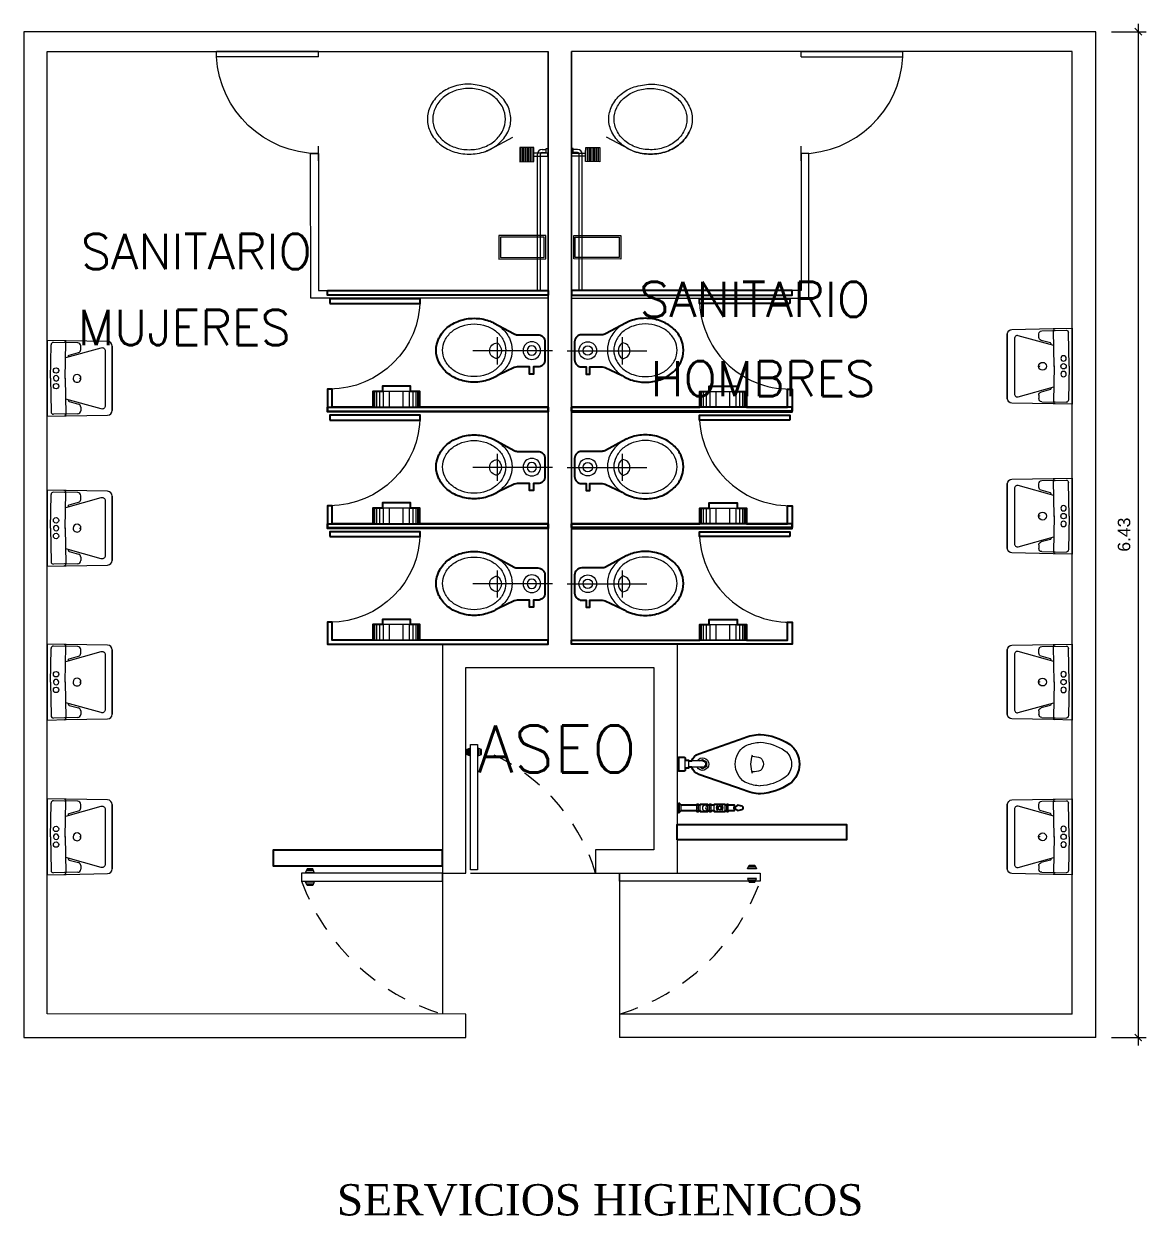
# Model space of a CAD drawing. Header units: metres. Extents: x 250.7 to 272.7, y -162.8 to -110.1.
# Drawn here: x 265.28 to 272.46, y -141.12 to -133.5 of the extents above; entities that cross this region are included whole.
import ezdxf

# ---------------------------------------------------------------- set-up
doc = ezdxf.new("R2010")
doc.units = ezdxf.units.M
doc.header["$MEASUREMENT"] = 0
doc.linetypes.add('HIDDEN', pattern=[0.375, 0.25, -0.125])
for name, color, linetype, lineweight in [('HATCH', 8, 'Continuous', 9), ('MOB', 1, 'Continuous', 9), ('MUROS', 2, 'Continuous', 20), ('TEXT', 7, 'Continuous', 18)]:
    doc.layers.add(name, color=color, linetype=linetype, lineweight=lineweight)
doc.layers.add('MURETE', color=4, linetype='Continuous')
doc.layers.add('WC-HIDE', color=1, linetype='Continuous')
doc.styles.add('TEXTOS', font='romans.shx')
doc.styles.add('UNO', font='arial.ttf')
doc.dimstyles.new('EN 50', dxfattribs={"dimtxt": 0.08, "dimasz": 0.045, "dimexe": 0.05, "dimexo": 0.1, "dimgap": 0.05, "dimtad": 1, "dimlfac": -1, "dimzin": 1, "dimdsep": 46, "dimtxsty": 'UNO', "dimblk": 'ARCHTICK', "dimcen": 0.5, "dimdle": 0.05, "dimclrd": 1, "dimclre": 1, "dimclrt": 7, "dimazin": 0, "dimtm": 1e-09, "dimtfac": 1, "dimtix": 1, "dimtmove": 0, "dimatfit": 0, "dimldrblk": 'ARCHTICK', "dimfxl": 1, "dimtolj": 2, "dimlwd": 13, "dimlwe": 13, "dimarcsym": 0})

# ---------------------------------------------------------------- blocks, each defined once
blk = doc.blocks.new('wc13')
at = {"color": 0}
for p, q in [((-0.385, 0), (-0.385, 1.41)), ((-0.385, 1.41), (-0.355, 1.41)), ((-0.355, 0), (-0.355, 1.41)), ((0.245, 1.41), (0.385, 1.41)), ((0.245, 1.38), (0.245, 1.41)), ((0.245, 1.38), (0.36, 1.38)), ((0.36, 1.38), (0.36, 0)), ((0.385, 1.41), (0.385, 0)), ((0.26, 0.819), (0.26, 1.119)), ((0.36, 1.119), (0.26, 1.119)), ((0.36, 1.1147), (0.26, 1.1147)), ((0.36, 1.1063), (0.26, 1.1063)), ((0.36, 1.0945), (0.26, 1.0945)), ((0.36, 1.0751), (0.26, 1.0751)), ((0.36, 0.819), (0.36, 1.119)), ((0.2273, 0.879), (0.2273, 1.059)), ((0.2273, 1.059), (0.26, 1.059)), ((0.36, 1.0515), (0.26, 1.0515)), ((0.36, 1.0127), (0.26, 1.0127)), ((0.36, 0.9253), (0.26, 0.9253)), ((0.2273, 0.879), (0.26, 0.879)), ((0.36, 0.8865), (0.26, 0.8865)), ((0.36, 0.8628), (0.26, 0.8628)), ((0.36, 0.8434), (0.26, 0.8434)), ((0.36, 0.8316), (0.26, 0.8316)), ((0.36, 0.8232), (0.26, 0.8232)), ((0.36, 0.819), (0.26, 0.819)), ((0, -0.0287), (0, 0.4816)), ((-0.1077, 0.2169), (-0.179, 0.3483)), ((-0.0862, 0.3246), (0.0872, 0.3246)), ((0.108, 0.2159), (0.1582, 0.3233)), ((-0.1023, 0.0651), (-0.1023, 0.1954)), ((0.1037, 0.1968), (0.1037, 0.1176)), ((0.1487, 0.1176), (0.1037, 0.1176)), ((0.1037, 0.0925), (0.1487, 0.0925)), ((0.1037, 0.0925), (0.1037, 0.0651)), ((0.1487, 0.0925), (0.1487, 0.1176)), ((-0.385, 0), (-0.355, 0)), ((-0.0571, 0.02), (0.0586, 0.02)), ((0.36, 0), (0.385, 0))]:
    blk.add_line(p, q, dxfattribs=at)
blk.add_lwpolyline([(-0.3324, 1.395), (-0.3324, 0.8176), (-0.3024, 0.8176), (-0.3024, 1.395)], close=True, dxfattribs=at)
for points in [[(-0.0032, 0.2293, 0.114983), (0.0731, 0.2471, 0.103863), (0.1412, 0.3005, 0.09123), (0.185, 0.3775, 0.083945), (0.2011, 0.4723, 0.083945), (0.185, 0.5671, 0.09123), (0.1412, 0.6441, 0.103863), (0.0731, 0.6975, 0.114983), (-0.0032, 0.7153, 0.114983), (-0.0795, 0.6975, 0.103863), (-0.1476, 0.6441, 0.09123), (-0.1913, 0.5671, 0.083945), (-0.2074, 0.4723, 0.083945), (-0.1913, 0.3775, 0.09123), (-0.1476, 0.3005, 0.103863), (-0.0795, 0.2471, 0.114983)], [(-0.0032, 0.2703, 0.114859), (0.0591, 0.2848, 0.103833), (0.1153, 0.3289, 0.091287), (0.1518, 0.3929, 0.084042), (0.1652, 0.4723, 0.084042), (0.1518, 0.5517, 0.091287), (0.1153, 0.6158, 0.103833), (0.0591, 0.6598, 0.114859), (-0.0032, 0.6743, 0.114859), (-0.0654, 0.6598, 0.103833), (-0.1216, 0.6158, 0.091287), (-0.1581, 0.5517, 0.084042), (-0.1715, 0.4723, 0.084042), (-0.1581, 0.3929, 0.091287), (-0.1216, 0.3289, 0.103833), (-0.0654, 0.2848, 0.114859)]]:
    blk.add_lwpolyline(points, format="xyb", close=True, dxfattribs=at)
blk.add_lwpolyline([(0.1582, 0.3233, 0.061992), (0.185, 0.3775, 0.083945), (0.2011, 0.4723, 0.083945), (0.185, 0.5671, 0.09123), (0.1412, 0.6441, 0.103863), (0.0731, 0.6975, 0.114983), (-0.0032, 0.7153, 0.114983), (-0.0795, 0.6975, 0.103863), (-0.1476, 0.6441, 0.09123), (-0.1913, 0.5671, 0.083945), (-0.2074, 0.4723, 0.083945), (-0.1913, 0.3775, 0.048605), (-0.1715, 0.3344, 0.103863)], format="xyb", dxfattribs=at)
for radius in [0.0562, 0.03]:
    blk.add_circle((-0.0011, 0.1039), radius, dxfattribs=at)
for centre, radius, start, end in [((-0.3324, 1.395), 0.5774, 270, 0), ((0, 0.3235), 0.05, 0, 180), ((0, 0.361), 0.0625, 216.8699, 323.1301), ((-0.1474, 0.1954), 0.0451, 360, 28.46875), ((0.1489, 0.1968), 0.0451, 154.92288, 180), ((-0.0571, 0.0651), 0.0451, 180, 270), ((0.0586, 0.0651), 0.0451, 270, 0)]:
    blk.add_arc(centre, radius, start, end, dxfattribs=at)
at = {"layer": 'WC-HIDE', "color": 0}
for points in [[(-0.385, 1.41), (-0.385, 0), (-0.355, 0), (-0.355, 1.41)], [(-0.3024, 1.395), (-0.3024, 0.8176), (-0.3324, 0.8176), (-0.3324, 1.395)], [(0.36, 0), (0.36, 0.819), (0.26, 0.819), (0.26, 0.879), (0.2273, 0.879), (0.2273, 1.059), (0.26, 1.059), (0.26, 1.119), (0.36, 1.119), (0.36, 1.38), (0.245, 1.38), (0.245, 1.41), (0.385, 1.41), (0.385, 0)]]:
    blk.add_lwpolyline(points, close=True, dxfattribs=at)
blk.add_lwpolyline([(0.0586, 0.02, 0.414214), (0.1037, 0.0651), (0.1037, 0.0925), (0.1487, 0.0925), (0.1487, 0.1176), (0.1037, 0.1176), (0.1037, 0.1968, -0.109858), (0.108, 0.2159), (0.1582, 0.3233, 0.061992), (0.185, 0.3775, 0.083945), (0.2011, 0.4723, 0.083945), (0.185, 0.5671, 0.09123), (0.1412, 0.6441, 0.103863), (0.0731, 0.6975, 0.114983), (-0.0032, 0.7153, 0.114983), (-0.0795, 0.6975, 0.103863), (-0.1476, 0.6441, 0.09123), (-0.1913, 0.5671, 0.083945), (-0.2074, 0.4723, 0.083945), (-0.1913, 0.3775, 0.032383), (-0.179, 0.3483), (-0.1077, 0.2169, -0.124861), (-0.1023, 0.1954), (-0.1023, 0.0651, 0.414214), (-0.0571, 0.02)], format="xyb", close=True, dxfattribs=at)
blk = doc.blocks.new('LAVB1')
for p, q in [((-0.2055, 0.415), (0, 0.415)), ((0, 0.415), (0.2055, 0.415)), ((-0.0034, 0.21), (0, 0.21)), ((0.0034, 0.21), (0, 0.21)), ((0.1489, 0.1399), (0.1653, 0.1991)), ((0.1842, 0.2137), (0.2001, 0.214)), ((0.2001, 0.214), (0.207, 0.214)), ((0.227, 0.1944), (0.2298, 0.0392)), ((-0.2283, 0.1191), (-0.2283, 0.1091)), ((-0.0017, 0.115), (0.2304, 0.1192)), ((0.1424, 0.1348), (0.1371, 0.1347)), ((0.2283, 0.1191), (0.2283, 0.1091)), ((-0.2305, 0), (-0.2305, -0.0002)), ((0, 0.02), (-0.2151, 0.0239)), ((0, 0.02), (0.2151, 0.0239)), ((0.2305, 0), (0.2305, -0.0002))]:
    blk.add_line(p, q)
blk.add_lwpolyline([(0.2425, 0), (0.2403, 0.1214), (0.2355, 0.3855, 0.408931), (0.2055, 0.415), (0, 0.415), (-0.2055, 0.415, 0.408931), (-0.2355, 0.3855), (-0.2403, 0.1214), (-0.2425, 0)], format="xyb", close=True)
for points in [[(-0.1324, 0.1178), (-0.1953, 0.3447, -0.495783), (-0.176, 0.37), (0, 0.37), (0.176, 0.37, -0.495783), (0.1953, 0.3447), (0.1324, 0.1178)], [(-0.1371, 0.1347), (-0.1424, 0.1348, -0.328733), (-0.1489, 0.1399), (-0.1653, 0.1991, 0.332069), (-0.1842, 0.2137), (-0.2001, 0.214), (-0.207, 0.214, 0.408931), (-0.227, 0.1944), (-0.2298, 0.0392)]]:
    blk.add_lwpolyline(points, format="xyb")
blk.add_lwpolyline([(0.0017, 0.115), (-0.2304, 0.1192)])
for centre in [(-0.05, 0.0557), (0.05, 0.0557)]:
    blk.add_circle(centre, 0.0172)
for centre, radius, start, end in [((0, 0.19), 0.0251, 90, 270), ((0, 0.19), 0.0251, 270, 90), ((0.1846, 0.1938), 0.02, 91.03535, 164.51419), ((0.207, 0.194), 0.02, 1.03535, 90), ((-0.2296, 0.1083), 0.011, 83.52628, 178.55132), ((0.1422, 0.1418), 0.007, 271.72449, 344.51419), ((0.2296, 0.1083), 0.011, 1.44868, 96.47372), ((-0.2148, 0.0389), 0.015, 178.96465, 268.96465), ((0, 0.0557), 0.0172, 90, 270), ((0, 0.0557), 0.0172, 270, 90), ((0.2148, 0.0389), 0.015, 271.03535, 1.03535)]:
    blk.add_arc(centre, radius, start, end)
blk = doc.blocks.new('wc05')
at = {"color": 0}
for p, q in [((-0.1269, 0.0661), (-0.4156, 0.167)), ((-0.42, 0.1156), (-0.4341, 0.1206)), ((-0.4669, 0.05), (-0.47, 0.05)), ((-0.15, 0.03), (-0.176, 0.015)), ((-0.176, 0.015), (-0.176, -0.015)), ((-0.1327, 0.02), (-0.15, 0.03)), ((-0.15, 0.02), (-0.06, 0.02)), ((-0.06, 0.025), (-0.04, 0.025)), ((-0.06, 0.02), (-0.06, 0.025)), ((-0.06, 0.02), (-0.06, -0.02)), ((-0.04, 0.025), (-0.04, 0.035)), ((-0.04, -0.025), (-0.04, 0.025)), ((-0.03, 0.045), (0, 0.045)), ((0, 0.045), (0, -0.045)), ((-0.47, -0.05), (-0.4669, -0.05)), ((-0.4156, -0.167), (-0.1269, -0.0661)), ((-0.176, -0.015), (-0.15, -0.03)), ((-0.15, -0.02), (-0.06, -0.02)), ((-0.15, -0.03), (-0.1327, -0.02)), ((-0.06, -0.025), (-0.06, -0.02)), ((-0.06, -0.025), (-0.04, -0.025)), ((-0.04, -0.035), (-0.04, -0.025)), ((-0.03, -0.045), (0, -0.045)), ((-0.4341, -0.1206), (-0.42, -0.1156)), ((-0.4044, -0.2691), (-0.41, -0.2745)), ((-0.41, -0.2745), (-0.41, -0.28)), ((-0.41, -0.2855), (-0.41, -0.28)), ((-0.4044, -0.2909), (-0.41, -0.2855)), ((-0.3734, -0.2627), (-0.4044, -0.2691)), ((-0.3734, -0.2973), (-0.4044, -0.2909)), ((-0.3606, -0.2751), (-0.3734, -0.2627)), ((-0.3606, -0.2849), (-0.3734, -0.2973)), ((-0.36, -0.285), (-0.36, -0.275)), ((-0.35, -0.275), (-0.36, -0.275)), ((-0.35, -0.285), (-0.36, -0.285)), ((-0.315, -0.263), (-0.355, -0.263)), ((-0.355, -0.275), (-0.355, -0.263)), ((-0.355, -0.297), (-0.355, -0.285)), ((-0.315, -0.297), (-0.355, -0.297)), ((-0.35, -0.285), (-0.35, -0.275)), ((-0.315, -0.3025), (-0.315, -0.2575)), ((-0.305, -0.2575), (-0.315, -0.2575)), ((-0.305, -0.265), (-0.315, -0.265)), ((-0.305, -0.28), (-0.315, -0.28)), ((-0.305, -0.295), (-0.315, -0.295)), ((-0.305, -0.3025), (-0.315, -0.3025)), ((-0.305, -0.3025), (-0.305, -0.2575)), ((-0.295, -0.263), (-0.305, -0.263)), ((-0.295, -0.297), (-0.305, -0.297)), ((-0.295, -0.3025), (-0.295, -0.2575)), ((-0.225, -0.2575), (-0.295, -0.2575)), ((-0.225, -0.3025), (-0.295, -0.3025)), ((-0.26, -0.265), (-0.273, -0.2725)), ((-0.273, -0.2725), (-0.273, -0.2875)), ((-0.273, -0.2875), (-0.26, -0.295)), ((-0.247, -0.2725), (-0.26, -0.265)), ((-0.26, -0.295), (-0.247, -0.2875)), ((-0.247, -0.2875), (-0.247, -0.2725)), ((-0.225, -0.3025), (-0.225, -0.2575)), ((-0.205, -0.263), (-0.225, -0.263)), ((-0.205, -0.297), (-0.225, -0.297)), ((-0.205, -0.3025), (-0.205, -0.2575)), ((-0.195, -0.2575), (-0.205, -0.2575)), ((-0.195, -0.265), (-0.205, -0.265)), ((-0.195, -0.28), (-0.205, -0.28)), ((-0.195, -0.295), (-0.205, -0.295)), ((-0.195, -0.3025), (-0.205, -0.3025)), ((-0.195, -0.3025), (-0.195, -0.2575)), ((-0.185, -0.263), (-0.195, -0.263)), ((-0.185, -0.297), (-0.195, -0.297)), ((-0.185, -0.3025), (-0.185, -0.2575)), ((-0.135, -0.2575), (-0.185, -0.2575)), ((-0.135, -0.3025), (-0.185, -0.3025)), ((-0.135, -0.3025), (-0.135, -0.2575)), ((-0.125, -0.263), (-0.135, -0.263)), ((-0.125, -0.297), (-0.135, -0.297)), ((-0.125, -0.3025), (-0.125, -0.2575)), ((-0.115, -0.2575), (-0.125, -0.2575)), ((-0.115, -0.265), (-0.125, -0.265)), ((-0.115, -0.28), (-0.125, -0.28)), ((-0.115, -0.295), (-0.125, -0.295)), ((-0.115, -0.3025), (-0.125, -0.3025)), ((-0.115, -0.3025), (-0.115, -0.2575)), ((-0.0146, -0.263), (-0.115, -0.263)), ((-0.0146, -0.297), (-0.115, -0.297)), ((-0.015, -0.263), (0, -0.248)), ((-0.015, -0.297), (-0.015, -0.263)), ((-0.015, -0.297), (0, -0.312)), ((0, -0.248), (0, -0.312))]:
    blk.add_line(p, q, dxfattribs=at)
for centre, radius in [((-0.26, -0.28), 0.022), ((-0.26, -0.28), 0.01), ((-0.1674, -0.28), 0.0176), ((-0.1773, -0.28), 0.00773)]:
    blk.add_circle(centre, radius, dxfattribs=at)
for centre, radius, start, end in [((-0.4964, -0.1839), 0.3746, 93.61721, 124.0915), ((-0.5373, -0.1372), 0.3277, 68.18628, 86.97046), ((-0.6127, 0), 0.1573, 126.53708, 233.46292), ((-0.6127, 0), 0.1073, 127.0731, 232.9269), ((-0.4964, -0.1839), 0.3246, 94.13264, 123.89188), ((-0.5373, -0.1372), 0.2777, 68.18628, 86.37453), ((-0.5014, 0), 0.1414, 305.15107, 54.84893), ((-0.49, 0), 0.05, 126.8699, 233.1301), ((-0.4692, -0.0838), 0.1338, 90.32128, 112.29858), ((-0.645, 0), 0.185, 341.07536, 18.92464), ((-0.15, 0), 0.04, 30, 330), ((-0.15, 0), 0.02, 89.9992, 270.0008), ((-0.15, 0), 0.07, 16.60155, 70.72996), ((-0.03, 0.035), 0.01, 90, 180), ((-0.4692, 0.0838), 0.1338, 247.70142, 269.67872), ((-0.15, 0), 0.07, 289.27004, 343.39845), ((-0.03, -0.035), 0.01, 180, 270), ((-0.4964, 0.1839), 0.3746, 235.9085, 266.38279), ((-0.4964, 0.1839), 0.3246, 236.10812, 265.86736), ((-0.5373, 0.1372), 0.2777, 273.62547, 291.81372), ((-0.5373, 0.1372), 0.3277, 273.02954, 291.81372)]:
    blk.add_arc(centre, radius, start, end, dxfattribs=at)
at = {"layer": 'WC-HIDE', "color": 0}
blk.add_lwpolyline([(-0.1269, -0.0661, 0.240671), (-0.0829, -0.02), (-0.06, -0.02), (-0.06, -0.025), (-0.04, -0.025), (-0.04, -0.035, 0.414214), (-0.03, -0.045), (0, -0.045), (0, 0.045), (-0.03, 0.045, 0.414214), (-0.04, 0.035), (-0.04, 0.025), (-0.06, 0.025), (-0.06, 0.02), (-0.0829, 0.02, 0.240671), (-0.1269, 0.0661), (-0.4156, 0.167, 0.082145), (-0.52, 0.19, 0.133758), (-0.7064, 0.1264, 0.503636), (-0.7064, -0.1264, 0.133758), (-0.52, -0.19, 0.082145), (-0.4156, -0.167)], format="xyb", close=True, dxfattribs=at)
blk.add_lwpolyline([(0, -0.248), (0, -0.312), (-0.015, -0.297), (-0.115, -0.297), (-0.115, -0.3025), (-0.125, -0.3025), (-0.125, -0.297), (-0.135, -0.297), (-0.135, -0.3025), (-0.185, -0.3025), (-0.185, -0.3025), (-0.185, -0.297), (-0.195, -0.297), (-0.195, -0.3025), (-0.205, -0.3025), (-0.205, -0.297), (-0.225, -0.297), (-0.225, -0.3025), (-0.295, -0.3025), (-0.295, -0.297), (-0.305, -0.297), (-0.305, -0.3025), (-0.315, -0.3025), (-0.315, -0.297), (-0.355, -0.297), (-0.355, -0.285), (-0.36, -0.285), (-0.3734, -0.2973), (-0.4044, -0.2909), (-0.41, -0.2855), (-0.41, -0.2745), (-0.4044, -0.2691), (-0.3734, -0.2627), (-0.36, -0.275), (-0.355, -0.275), (-0.355, -0.263), (-0.315, -0.263), (-0.315, -0.2575), (-0.305, -0.2575), (-0.305, -0.263), (-0.295, -0.263), (-0.295, -0.2575), (-0.225, -0.2575), (-0.225, -0.263), (-0.205, -0.263), (-0.205, -0.2575), (-0.195, -0.2575), (-0.195, -0.263), (-0.185, -0.263), (-0.185, -0.2575), (-0.135, -0.2575), (-0.135, -0.263), (-0.125, -0.263), (-0.125, -0.2575), (-0.115, -0.2575), (-0.115, -0.263), (-0.015, -0.263)], close=True, dxfattribs=at)
blk = doc.blocks.new('PTA-I')
for p, q in [((-1, 0), (-1, 1)), ((-0.95, 1), (-1, 1)), ((-0.95, 0), (-0.95, 1)), ((-0.95, 0), (-1, 0)), ((0.073, 0), (-0.073, 0))]:
    blk.add_line(p, q)
blk.add_arc((-1.002, -0.001), 1.002, 0.0552, 87.0072)
blk = doc.blocks.new('_ArchTick')
at = {"color": 0, "linetype": 'ByBlock', "const_width": 0.15}
blk.add_lwpolyline([(-0.5, -0.5), (0.5, 0.5)], dxfattribs=at)
blk = doc.blocks.new('*D44')
at = {"color": 1, "lineweight": 13, "transparency": 16777216}
for p, q in [((272.2349, -133.5548), (272.4571, -133.5548)), ((272.4071, -133.5048), (272.4071, -140.0325)), ((272.2349, -139.9825), (272.4571, -139.9825))]:
    blk.add_line(p, q, dxfattribs=at)
at = {"layer": 'Defpoints', "color": 0, "transparency": 16777216}
for p in [(272.1349, -133.5548), (272.1349, -139.9825), (272.4071, -139.9825)]:
    blk.add_point(p, dxfattribs=at)
at = {"color": 1, "lineweight": 13, "transparency": 16777216, "xscale": 0.045, "yscale": 0.045, "zscale": 0.045}
for p, rotation in [((272.4071, -133.5548), 90), ((272.4071, -139.9825), 270)]:
    blk.add_blockref('_ArchTick', p, dxfattribs=dict(at, rotation=rotation))
at = {"color": 7, "transparency": 16777216, "insert": (272.3163, -136.7686), "char_height": 0.08, "attachment_point": 5, "rotation": 90, "style": 'UNO'}
blk.add_mtext('\\A2;6.43', dxfattribs=at)

msp = doc.modelspace()

# ---------------------------------------------------------------- hatches: boundary and pattern name
at = {"layer": 'HATCH'}
for points in [[(268.1203, -138.1383), (268.1203, -138.1761), (268.1238, -138.1776), (268.1238, -138.1367)], [(268.1986, -138.1776), (268.2021, -138.1761), (268.2021, -138.1383), (268.1986, -138.1367)], [(269.9595, -138.889), (269.917, -138.889), (269.9152, -138.893), (269.9613, -138.893)], [(267.0916, -138.9114), (267.1341, -138.9114), (267.1359, -138.9153), (267.0899, -138.9153)], [(267.1359, -138.9995), (267.1341, -139.0034), (267.0916, -139.0034), (267.0899, -138.9995)], [(269.9152, -138.9772), (269.917, -138.9811), (269.9595, -138.9811), (269.9613, -138.9772)]]:
    msp.add_hatch(color=256, dxfattribs=at).paths.add_polyline_path(points)

# ---------------------------------------------------------------- linework, layer by layer
for p, q in [((268.2662, -134.3062), (268.4104, -134.2279)), ((269.1535, -134.3062), (269.0094, -134.2279)), ((268.4629, -134.3855), (268.4629, -134.2955)), ((268.4729, -134.3855), (268.4729, -134.2955)), ((268.4829, -134.3855), (268.4829, -134.2955)), ((268.4929, -134.3854), (268.4929, -134.2954)), ((268.5029, -134.3854), (268.5029, -134.2954)), ((268.5129, -134.3854), (268.5129, -134.2954)), ((268.5229, -134.3854), (268.5229, -134.2954)), ((268.5329, -134.3854), (268.5329, -134.2954)), ((268.5966, -134.3069), (268.6236, -134.3069)), ((268.8232, -134.3069), (268.7962, -134.3069)), ((268.8868, -134.3854), (268.8869, -134.2954)), ((268.8968, -134.3854), (268.8969, -134.2954)), ((268.9068, -134.3854), (268.9069, -134.2954)), ((268.9168, -134.3854), (268.9169, -134.2954)), ((268.9268, -134.3854), (268.9269, -134.2954)), ((268.9368, -134.3855), (268.9369, -134.2955)), ((268.9468, -134.3855), (268.9469, -134.2955)), ((268.9568, -134.3855), (268.9569, -134.2955)), ((267.1177, -134.3335), (267.1677, -134.3335)), ((267.1181, -135.2587), (267.1177, -134.3335)), ((267.1677, -134.3335), (267.168, -135.2087)), ((268.5445, -134.3504), (268.5445, -134.3304)), ((268.5667, -134.8774), (268.5666, -134.337)), ((268.5867, -134.8774), (268.5866, -134.3369)), ((268.5966, -134.3269), (268.6236, -134.3269)), ((268.8232, -134.3269), (268.7962, -134.3269)), ((268.833, -134.8774), (268.8331, -134.3369)), ((268.853, -134.8774), (268.8531, -134.337)), ((268.8752, -134.3504), (268.8752, -134.3304)), ((270.2521, -134.3335), (270.2517, -135.2087)), ((270.3021, -134.3335), (270.2521, -134.3335)), ((270.3017, -135.2587), (270.3021, -134.3335)), ((268.6206, -134.8573), (268.3206, -134.8575)), ((268.3206, -134.8575), (268.3207, -135.0075)), ((268.6106, -134.8673), (268.3306, -134.8674)), ((268.3306, -134.8674), (268.3307, -134.9974)), ((268.5669, -135.2087), (268.5667, -134.8774)), ((268.5869, -135.2087), (268.5867, -134.8774)), ((268.6107, -134.9973), (268.6106, -134.8673)), ((268.6207, -135.0073), (268.6206, -134.8573)), ((268.799, -135.0073), (268.7991, -134.8573)), ((268.7991, -134.8573), (269.0991, -134.8575)), ((268.809, -134.9973), (268.8091, -134.8673)), ((268.8091, -134.8673), (269.0891, -134.8674)), ((268.8328, -135.2087), (268.833, -134.8774)), ((268.8528, -135.2087), (268.853, -134.8774)), ((269.0891, -134.8674), (269.089, -134.9974)), ((269.0991, -134.8575), (269.099, -135.0075)), ((268.3307, -134.9974), (268.6107, -134.9973)), ((269.089, -134.9974), (268.809, -134.9973)), ((268.3207, -135.0075), (268.6207, -135.0073)), ((269.099, -135.0075), (268.799, -135.0073)), ((267.168, -135.2087), (268.6348, -135.2087)), ((270.2517, -135.2087), (268.7849, -135.2087)), ((268.6349, -135.2587), (267.1181, -135.2587)), ((268.7849, -135.2587), (270.3017, -135.2587)), ((268.139, -138.9324), (268.939, -138.9324)), ((269.0912, -138.9324), (269.0912, -138.9324))]:
    msp.add_line(p, q, dxfattribs=at)
for points in [[(267.883, -134.0298, 0.114983), (267.8636, -134.1135, 0.114983), (267.8831, -134.1972, 0.103863), (267.9417, -134.2719, 0.09123), (268.0262, -134.3199, 0.083945), (268.1302, -134.3374, 0.083945), (268.2342, -134.3197, 0.09123), (268.3187, -134.2717, 0.103863), (268.3772, -134.1969, 0.114983), (268.3966, -134.1132, 0.114983), (268.3771, -134.0295, 0.103863), (268.3185, -133.9549, 0.09123), (268.234, -133.9069, 0.020986), (268.13, -133.8894, 0.083945), (268.026, -133.907, 0.09123), (267.9415, -133.9551, 0.103863)], [(268.3626, -134.1132, 0.114859), (268.3455, -134.0401, 0.103833), (268.2944, -133.9749, 0.091287), (268.2207, -133.933, 0.084042), (268.13, -133.9177, 0.084042), (268.0393, -133.9331, 0.091287), (267.9656, -133.9751, 0.103833), (267.9146, -134.0404, 0.114859), (267.8976, -134.1135, 0.114859), (267.9146, -134.1866, 0.103833), (267.9658, -134.2518, 0.091287), (268.0395, -134.2937, 0.084042), (268.1302, -134.309, 0.084042), (268.2209, -134.2936, 0.091287), (268.2946, -134.2516, 0.103833), (268.3456, -134.1864, 0.114859)], [(269.5367, -134.0298, -0.114983), (269.5562, -134.1135, -0.114983), (269.5366, -134.1972, -0.103863), (269.478, -134.2719, -0.09123), (269.3935, -134.3199, -0.083945), (269.2895, -134.3374, -0.083945), (269.1855, -134.3197, -0.09123), (269.1011, -134.2717, -0.103863), (269.0426, -134.1969, -0.114983), (269.0231, -134.1132, -0.114983), (269.0427, -134.0295, -0.103863), (269.1013, -133.9549, -0.09123), (269.1858, -133.9069, -0.020986), (269.2898, -133.8894, -0.083945), (269.3938, -133.907, -0.09123), (269.4782, -133.9551, -0.103863)], [(269.0571, -134.1132, -0.114859), (269.0742, -134.0401, -0.103833), (269.1253, -133.9749, -0.091287), (269.1991, -133.933, -0.084042), (269.2898, -133.9177, -0.084042), (269.3805, -133.9331, -0.091287), (269.4541, -133.9751, -0.103833), (269.5052, -134.0404, -0.114859), (269.5222, -134.1135, -0.114859), (269.5051, -134.1866, -0.103833), (269.454, -134.2518, -0.091287), (269.3803, -134.2937, -0.084042), (269.2895, -134.309, -0.084042), (269.1988, -134.2936, -0.091287), (269.1252, -134.2516, -0.103833), (269.0741, -134.1864, -0.114859)]]:
    msp.add_lwpolyline(points, format="xyb", close=True, dxfattribs=at)
for points in [[(268.6345, -134.3304), (268.5445, -134.3304), (268.5445, -134.2954), (268.4545, -134.2955), (268.4545, -134.3855), (268.5445, -134.3854), (268.5445, -134.3504), (268.6345, -134.3504)], [(268.7852, -134.3304), (268.8752, -134.3304), (268.8753, -134.2954), (268.9653, -134.2955), (268.9652, -134.3855), (268.8752, -134.3854), (268.8752, -134.3504), (268.7852, -134.3504)]]:
    msp.add_lwpolyline(points, close=True, dxfattribs=at)
for points in [[(268.6336, -134.3319), (268.6236, -134.3319), (268.6236, -134.3019), (268.6336, -134.3019)], [(268.7862, -134.3319), (268.7962, -134.3319), (268.7962, -134.3019), (268.7862, -134.3019)]]:
    msp.add_lwpolyline(points, dxfattribs=at)
for centre, radius, start, end in [((268.0902, -134.095), 0.2309, 206.27086, 229.98939), ((269.3296, -134.095), 0.2309, 310.01061, 333.72914), ((268.1143, -134.0662), 0.2685, 229.98939, 250.84013), ((268.1458, -134.0662), 0.2685, 289.22775, 300.35854), ((268.5966, -134.3369), 0.03, 90.03394, 180.03394), ((268.8231, -134.3369), 0.03, 359.96606, 89.96606), ((269.274, -134.0662), 0.2685, 239.64146, 250.77225), ((269.3054, -134.0662), 0.2685, 289.15987, 310.01061), ((268.13, -134.0211), 0.3163, 250.84013, 270.03394), ((268.13, -134.0211), 0.3163, 270.03394, 289.22775), ((268.5966, -134.3369), 0.01, 90.03394, 180.03394), ((268.8231, -134.3369), 0.01, 359.96606, 89.96606), ((269.2897, -134.0211), 0.3163, 250.77225, 269.96606), ((269.2897, -134.0211), 0.3163, 269.96606, 289.15987)]:
    msp.add_arc(centre, radius, start, end, dxfattribs=at)
at = {"layer": 'MOB'}
for p, q in [((267.9599, -138.9324), (267.9599, -139.8324)), ((268.139, -138.9324), (268.939, -138.9324)), ((269.0912, -138.9324), (269.0912, -139.8324))]:
    msp.add_line(p, q, dxfattribs=at)
for points in [[(268.139, -138.9101), (268.139, -138.1101), (268.139, -138.1101), (268.1834, -138.1101), (268.1834, -138.9101), (268.139, -138.9101)], [(268.1203, -138.1761), (268.1203, -138.1383)], [(268.1238, -138.1367), (268.1238, -138.1776)], [(268.1986, -138.1367), (268.1986, -138.1776)], [(268.2021, -138.1761), (268.2021, -138.1383)], [(269.917, -138.889), (269.9595, -138.889)], [(267.9599, -138.9324), (267.0599, -138.9324), (267.0599, -138.9324), (267.0599, -138.9824), (267.9599, -138.9824), (267.9599, -138.9324)], [(267.0899, -138.9153), (267.1359, -138.9153)], [(267.1341, -138.9114), (267.0916, -138.9114)], [(269.0912, -138.9324), (269.9912, -138.9324), (269.9912, -138.9324), (269.9912, -138.9824), (269.0912, -138.9824), (269.0912, -138.9324)], [(269.9613, -138.893), (269.9152, -138.893)], [(267.0899, -138.9995), (267.1359, -138.9995)], [(267.1341, -139.0034), (267.0916, -139.0034)], [(269.9613, -138.9772), (269.9152, -138.9772)], [(269.917, -138.9811), (269.9595, -138.9811)]]:
    msp.add_lwpolyline(points, dxfattribs=at)
for points in [[(268.1138, -138.1732), (268.1138, -138.1411), (268.1339, -138.1323), (268.1339, -138.1821)], [(268.2086, -138.1732), (268.2086, -138.1411), (268.1885, -138.1323), (268.1885, -138.1821)], [(269.9202, -138.8817), (269.9563, -138.8817), (269.9663, -138.9043), (269.9102, -138.9043)], [(267.1309, -138.9041), (267.0948, -138.9041), (267.0848, -138.9267), (267.1409, -138.9267)], [(267.1309, -139.0107), (267.0948, -139.0107), (267.0848, -138.9881), (267.1409, -138.9881)], [(269.9202, -138.9884), (269.9563, -138.9884), (269.9663, -138.9658), (269.9102, -138.9658)]]:
    msp.add_lwpolyline(points, close=True, dxfattribs=at)
at = {"layer": 'MOB', "linetype": 'HIDDEN', "ltscale": 0.5}
for centre, radius, start, end in [((267.7663, -139.2831), 1.224, 16.65188, 70.07497), ((268.3545, -138.5131), 1.377, 199.92503, 253.34812), ((268.6967, -138.5131), 1.377, 286.65188, 340.07497)]:
    msp.add_arc(centre, radius, start, end, dxfattribs=at)
at = {"layer": 'MURETE'}
for points in [[(269.4599, -138.7195), (269.4599, -138.6207), (270.5425, -138.6207), (270.5425, -138.7195)], [(267.9599, -138.8841), (267.9599, -138.7854), (266.8773, -138.7854), (266.8773, -138.8841)]]:
    msp.add_lwpolyline(points, close=True, dxfattribs=at)
at = {"layer": 'MUROS'}
for p, q in [((272.1349, -133.5548), (268.6349, -133.5548)), ((272.1349, -139.9825), (272.1349, -133.5548)), ((265.4349, -139.8317), (265.4349, -133.6825)), ((265.4349, -133.6825), (268.6349, -133.6825)), ((268.6349, -133.6825), (268.6349, -137.4687)), ((271.9849, -133.6825), (268.7849, -133.6825)), ((268.7849, -133.6825), (268.7849, -137.4687)), ((271.9849, -139.8324), (271.9849, -133.6825)), ((268.6349, -137.4687), (267.9599, -137.4687)), ((267.9599, -137.4687), (267.9599, -138.9324)), ((268.7849, -137.4687), (269.4599, -137.4687)), ((269.4599, -137.4687), (269.4599, -138.9324)), ((268.1099, -138.9324), (268.1099, -137.6187)), ((268.1099, -137.6187), (269.3099, -137.6187)), ((269.3099, -137.6187), (269.3099, -138.7824)), ((269.3099, -138.7824), (268.939, -138.7824)), ((268.939, -138.7824), (268.939, -138.9324)), ((267.9599, -138.9324), (268.1099, -138.9324)), ((268.939, -138.9324), (269.3099, -138.9324)), ((269.0912, -139.8324), (269.0912, -139.9821)), ((272.1349, -139.9825), (269.0912, -139.9821))]:
    msp.add_line(p, q, dxfattribs=at)
for points in [[(268.6349, -133.5548), (265.2849, -133.5548), (265.2849, -139.9822), (268.1099, -139.9824), (268.1099, -139.832), (265.4349, -139.8317)], [(268.6349, -137.4687), (268.6349, -133.6825)], [(268.7849, -137.4687), (268.7849, -133.6825)], [(269.3099, -138.9324), (269.4599, -138.9324)], [(271.9849, -139.8324), (269.0912, -139.8321)]]:
    msp.add_lwpolyline(points, dxfattribs=at)

# ---------------------------------------------------------------- block references
at = {"layer": 'HATCH', "xscale": -1, "rotation": 90}
for name, p in [('wc13', (268.6349, -135.5937)), ('LAVB1', (271.9849, -135.6928)), ('wc13', (268.6349, -136.3387)), ('LAVB1', (271.9849, -136.6503)), ('wc13', (268.6349, -137.0837)), ('LAVB1', (271.9849, -137.7107)), ('LAVB1', (271.9849, -138.6994))]:
    msp.add_blockref(name, p, dxfattribs=at)
at = {"layer": 'HATCH', "rotation": 270}
for name, p in [('wc13', (268.7849, -135.5937)), ('LAVB1', (265.4349, -135.7699)), ('wc13', (268.7849, -136.3387)), ('LAVB1', (265.4349, -136.7274)), ('wc13', (268.7849, -137.0837)), ('LAVB1', (265.4349, -137.7107)), ('LAVB1', (265.4349, -138.6994))]:
    msp.add_blockref(name, p, dxfattribs=at)
at = {"layer": 'HATCH', "xscale": -1}
msp.add_blockref('wc05', (269.4716, -138.235), dxfattribs=at)
at = {"layer": 'MOB', "yscale": 0.651038771170704}
for p, xscale, zscale, rotation in [((267.1677, -134.3335), -0.651038771170704, 0.6510387711707004, 90), ((270.2521, -134.3335), 0.651038771170704, 0.651038771170704, 270)]:
    msp.add_blockref('PTA-I', p, dxfattribs=dict(at, xscale=xscale, zscale=zscale, rotation=rotation))

# ---------------------------------------------------------------- texts
at = {"insert": (267.2855, -140.9189), "char_height": 0.2, "width": 3.806939, "attachment_point": 1}
msp.add_mtext('{\\fTimes New Roman|b0|i0|c0|p18;\\C2;SERVICIOS HIGIENICOS }', dxfattribs=at)
at = {"layer": 'TEXT', "style": 'TEXTOS'}
for s, height, p in [('SANITARIO', 0.225, (265.6499, -135.0724)), ('SANITARIO', 0.225, (269.2174, -135.3777)), ('MUJERES', 0.225, (265.6307, -135.5581)), ('HOMBRES', 0.225, (269.2888, -135.8845)), ('ASEO', 0.3, (268.1843, -138.2882))]:
    msp.add_text(s, height=height, dxfattribs=at).set_placement(p)

# ---------------------------------------------------------------- dimensions: what is measured, and where the dimension line sits
dim = msp.add_linear_dim(base=(272.4071, -139.9825), p1=(272.1349, -133.5548), p2=(272.1349, -139.9825), angle=90, dimstyle='EN 50')
dim.commit()
dim.dimension.update_dxf_attribs({"geometry": '*D44', "text_midpoint": (272.3163, -136.7686)})

doc.saveas('drawing.dxf')
